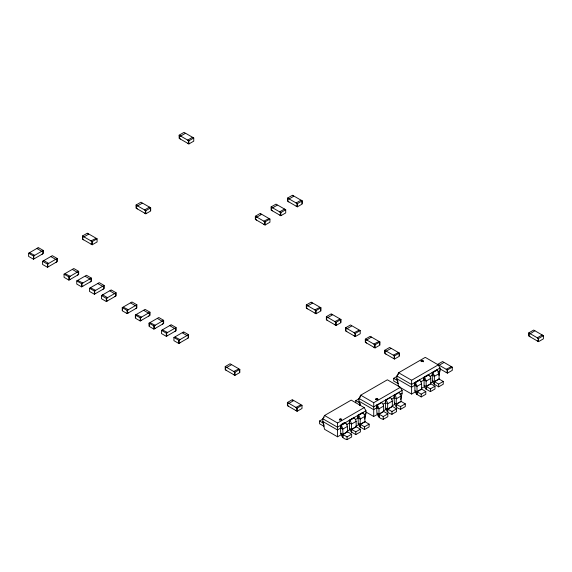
<?xml version="1.0" encoding="UTF-8"?>
<svg xmlns="http://www.w3.org/2000/svg" width="572" height="572" viewBox="0 0 572 572"><rect width="100%" height="100%" fill="white"/><g stroke="black" fill="none" stroke-linecap="round" stroke-linejoin="round"><path stroke-width="0.86" d="M364.721 419.047L365.937 413.506L365.937 410.746L364.207 407.622L337.559 423.008L337.559 436.801L341.362 434.606M400.722 399.528L402.102 393.193L402.102 390.433L400.371 387.316L373.723 402.702L373.723 416.495L377.534 414.292M438.96 375.504L439.997 370.756L439.997 367.996L438.266 364.872L411.618 380.258L411.618 394.051L415.429 391.856M342.671 437.058L342.943 434.498L347.54 431.846L351.651 434.227L351.651 436.987L347.061 439.639C339.747 438.123 340.311 431.066 340.941 425.539L345.538 422.887M346.41 424.781L349.399 423.051L349.671 420.499L354.261 417.846M351.401 432.017L351.515 423.645L350.493 421.314L349.313 420.248L349.549 428.871L351.108 431.796L355.791 434.598L360.381 431.946L360.381 429.186L356.249 426.791L351.673 429.458L351.673 432.217M359.96 397.79L360.002 397.426M359.924 403.031L355.727 400.686L355.727 402.759M360.131 426.977L360.246 418.604L359.223 416.273L358.043 415.208L358.279 423.831L359.831 426.755L364.521 429.558L369.112 426.905L369.112 424.145L364.936 421.707L364.843 415.951L363.284 413.027L362.641 412.555L358.043 415.208M378.836 416.745L379.036 414.064L383.626 411.382C383.569 408.415 384.42 404.218 381.345 402.323M385.678 408.158L387.759 409.001L392.356 406.349L396.553 408.873L396.553 411.633L391.956 414.285C384.656 412.748 385.206 405.813 385.835 400.193L390.433 397.54M387.566 411.704L387.687 403.332L386.665 401.001L385.485 399.935L385.585 402.759L383.326 404.039M396.296 406.663L396.568 404.111L401.165 401.458L405.283 403.839L405.283 406.592L400.686 409.245C393.372 407.729 393.936 400.679 394.566 395.152L399.163 392.499M416.816 394.351L417.088 391.799L421.678 389.146L425.797 391.52L425.797 394.28L421.207 396.932L416.516 394.129L414.965 391.205L414.729 382.582L415.908 383.648L416.931 385.978L417.067 391.784L421.207 394.172L425.797 391.52M426.004 389.046L426.276 386.493L430.873 383.841L434.985 386.214L434.985 388.974L430.394 391.627L426.276 389.253L424.724 387.516L424.117 385.499L424.081 380.208L426.161 381.081L430.752 378.428L430.144 376.412L428.592 374.674L423.916 377.277L424.067 380.18M434.27 384.27L434.391 375.897L433.369 373.566L432.189 372.508L432.425 381.131L433.976 384.048L438.66 386.851L443.257 384.198L443.257 381.445L439.117 379.05L434.548 381.717L434.548 384.477M341.691 420.091C341.913 418.833 339.239 419.004 339.325 420.17M323.831 417.739L324.052 417.174M337.559 436.801L324.546 429.293L322.815 421.5L322.815 418.74L324.546 415.501L351.194 400.114L364.207 407.622M359.945 405.519L358.987 401.194L358.987 398.434L360.717 395.188L387.366 379.801L400.371 387.316M411.618 394.051L398.612 386.543L396.882 378.75L396.882 375.99L398.612 372.751L425.261 357.364L438.266 364.872M375.597 399.499C374.939 397.647 379.508 398.527 377.241 399.699C374.188 400.393 377.027 397.712 377.92 399.592M423.316 361.804C424.138 360.474 420.942 360.41 421.085 361.711M360.217 396.861L360.567 396.475M398.191 374.467L398.541 374.081M179.136 135.178L184.005 132.361L193.751 137.988L193.751 141.155L188.874 143.965L179.136 138.338L179.136 135.178L188.874 140.798L193.751 137.988M28.6 253.224L38.345 247.597L43.215 250.414L43.215 253.575L33.469 259.202L28.6 256.392L28.6 253.224L33.469 256.034L43.215 250.414M38.038 248.126L37.123 248.656L41.999 251.465L42.907 250.944L42.907 253.403L41.999 254.283M82.468 235.986L87.337 233.176L97.083 238.796L97.083 241.963L92.214 244.773L82.468 239.146L82.468 235.986L92.214 241.613L97.083 238.796M136.072 205.019L140.941 202.209L150.686 207.829L150.686 210.996L145.817 213.806L136.072 208.179L136.072 205.019L145.817 210.646L150.686 207.829M42.578 261.297L52.324 255.67L57.193 258.487L57.193 261.647L47.455 267.274L42.578 264.464L42.578 261.297L47.455 264.107L57.193 258.487M42.886 261.475L43.801 260.596L48.67 263.406L47.755 264.285L47.755 266.745L48.67 266.573M64.064 274.152L73.802 268.525L78.679 271.335L78.679 274.503L68.933 280.13L64.064 277.313L64.064 274.152L68.933 276.962L78.679 271.335M76.762 280.902L86.501 275.275L91.377 278.092L91.377 281.252L81.632 286.879L76.762 284.07L76.762 280.902L81.632 283.712L91.377 278.092M89.511 288.259L99.249 282.639L104.125 285.449L104.125 288.617L94.38 294.237L89.511 291.427L89.511 288.259L94.38 291.077L104.125 285.449M101.444 295.545L111.19 289.925L116.059 292.735L116.059 295.903L106.32 301.523L101.444 298.713L101.444 295.545L106.32 298.362L116.059 292.735M101.752 295.724L102.667 294.845L107.536 297.654L106.621 298.534L106.621 300.994L107.536 300.822M110.882 290.447L109.974 290.976L114.843 293.793L115.758 293.264L115.758 295.724L114.843 296.603M271.114 206.942L275.983 204.132L285.728 209.752L285.728 212.92L280.859 215.73L271.114 210.103L271.114 206.942L280.859 212.57L285.728 209.752M255.327 216.237L260.196 213.427L269.934 219.055L269.934 222.215L265.065 225.025L255.327 219.405L255.327 216.237L265.065 221.864L269.934 219.055M287.609 198.048L292.478 195.238L302.216 200.865L302.216 204.025L297.347 206.835L287.609 201.215L287.609 198.048L297.347 203.675L302.216 200.865M122.244 307.607L131.989 301.98L136.858 304.797L136.858 307.958L127.113 313.585L122.244 310.768L122.244 307.607L127.113 310.417L136.858 304.797M135.357 315.015L145.102 309.388L149.971 312.198L149.971 315.365L140.233 320.992L135.357 318.175L135.357 315.015L140.233 317.825L149.971 312.198M149.049 323.137L158.794 317.517L163.663 320.327L163.663 323.495L153.925 329.115L149.049 326.305L149.049 323.137L153.925 325.954L163.663 320.327M161.447 330.373L171.192 324.746L176.062 327.563L176.062 330.723L166.323 336.35L161.447 333.54L161.447 330.373L166.323 333.183L176.062 327.563M170.885 325.275L169.977 325.804L174.846 328.614L175.761 328.092L175.761 330.552L174.846 331.431M173.917 337.494L183.655 331.867L188.524 334.684L188.524 337.845L178.786 343.472L173.917 340.662L173.917 337.494L178.786 340.304L188.524 334.684M183.355 332.396L182.439 332.925L187.309 335.735L188.224 335.213L188.224 337.673L187.309 338.553M306.313 304.962L311.182 302.145L320.928 307.772L320.928 310.932L316.059 313.749L306.313 308.122L306.313 304.962L316.059 310.582L320.928 307.772M225.211 366.581L230.08 363.771L239.825 369.39L239.825 372.558L234.949 375.368L225.211 369.748L225.211 366.581L234.949 372.208L239.825 369.39M326.347 316.652L331.217 313.842L340.962 319.469L340.962 322.629L336.093 325.447L326.347 319.82L326.347 316.652L336.093 322.279L340.962 319.469M345.602 327.77L350.472 324.96L360.21 330.58L360.21 333.748L355.341 336.558L345.602 330.931L345.602 327.77L355.341 333.397L360.21 330.58M365.301 339.146L370.17 336.329L379.908 341.956L379.908 345.116L375.039 347.933L365.301 342.306L365.301 339.146L375.039 344.766L379.908 341.956M371.385 337.037L366.516 340.197L365.601 339.668L365.601 342.127L366.516 343.007M287.394 402.488L292.263 399.678L302.009 405.298L302.009 408.465L297.14 411.275L287.394 405.648L287.394 402.488L297.14 408.115L302.009 405.298M384.77 350.257L389.646 347.447L399.385 353.067L399.385 356.234L394.516 359.044L384.77 353.424L384.77 350.257L394.516 355.884L399.385 353.067M323.673 426.133L323.673 424.067L323.945 426.247L319.555 423.759L319.555 420.999L322.622 419.233M398.384 383.662L393.7 381.052L393.7 378.299L397.533 376.083M355.727 400.686L359.552 398.477M340.583 425.289L340.669 428.092L340.583 425.289C347.326 418.218 347.883 427.334 347.54 431.846M349.313 420.248L353.911 417.596L354.561 418.068L356.113 420.992L356.227 426.769M365.937 410.746L337.451 427.191L322.815 418.74M439.997 367.996L411.511 384.441L396.882 375.99M421.678 389.146C421.349 386.207 422.515 381.953 419.405 379.98L414.807 382.632L414.807 385.392L415.086 382.84L419.676 380.187M432.268 372.551L436.865 369.898C439.911 371.872 438.91 376.054 439.096 379.029M362.991 412.805L358.401 415.458L358.122 418.018L358.122 415.258M428.864 374.882L424.274 377.534L424.002 380.087L424.002 377.327L425.096 378.342L426.119 380.673L426.219 386.429L430.394 388.867L434.985 386.214M437.137 370.105L432.539 372.758L432.189 375.261M402.102 390.433L373.616 406.885L358.987 398.434M381.703 402.581L377.105 405.233C376.476 410.81 375.933 417.803 383.226 419.326L387.823 416.673L387.823 413.913L383.626 411.411M341.184 427.799L337.451 429.951L322.815 421.5M355.484 419.541L358.472 417.817M364.443 414.364L365.937 413.506M415.365 384.977L411.511 387.201L396.882 378.75M420.749 381.867L423.831 380.087M429.987 376.533L433.068 374.753M437.687 372.086L439.997 370.756M377.356 407.486L373.616 409.638L358.987 401.194M391.648 399.227L394.637 397.504M399.864 394.487L402.102 393.193M347.418 426.44L342.828 429.093L340.748 428.249M356.149 421.4L351.558 424.052L349.478 423.208M364.879 416.359L360.281 419.011L358.208 418.168M421.564 383.733L416.967 386.386L414.893 385.542M439.024 373.652L434.427 376.304L432.353 375.461M383.59 406.127L378.993 408.78L376.919 407.936M390.075 397.283L391.713 399.07L392.321 401.086L387.723 403.739L385.642 402.895M398.806 392.249L400.443 394.029L401.043 396.046L396.453 398.698L394.373 397.855M452.288 367.167L442.542 361.54L437.673 364.35L447.418 369.977L452.288 367.167L452.288 370.327L447.418 373.144L439.625 368.64M346.696 431.524L350.5 429.329M355.827 426.254L358.873 424.495M421.514 388.338L424.56 386.579M430.652 383.061L432.94 381.746M347.454 431.696L342.864 434.348L340.783 433.504M356.184 426.655L351.594 429.307L349.513 428.464M364.915 421.614L360.317 424.267L358.244 423.423M383.619 410.775L386.665 409.023M391.999 405.941L395.045 404.182M360.403 427.177L360.403 424.424L364.993 421.771M421.6 388.989L417.002 391.641L414.929 390.805M430.752 378.428L430.787 383.683L426.197 386.336L424.117 385.499M439.06 378.914L434.463 381.567L432.389 380.723M401.043 396.046L401.086 401.308L396.489 403.961L394.408 403.117M379.114 416.952L379.114 414.192L383.705 411.54M387.837 411.911L387.837 409.152L392.435 406.499M340.669 425.332L341.763 426.354L342.785 428.685L342.943 434.498L347.061 436.879L351.651 434.227M351.673 429.458L355.791 431.839L360.381 429.186M360.403 424.424L364.521 426.798L369.112 424.145M434.548 381.717L438.66 384.098L443.257 381.445M379.114 414.192L383.226 416.566L387.823 413.913M387.837 409.152L391.956 411.525L396.553 408.873M394.294 394.945C394.237 403.124 393.329 388.953 396.41 398.291C396.11 403.153 395.323 405.098 400.686 406.492L405.283 403.839M528.785 332.868L533.655 330.058L543.4 335.685L543.4 338.846L538.531 341.663L528.785 336.036L528.785 332.868L538.531 338.495L543.4 335.685M534.877 330.759L530.001 333.926L529.093 333.397L529.093 335.857L530.001 336.736M376.955 413.198L379.029 414.035L378.957 408.372L377.935 406.041L376.755 404.976L376.755 407.736L376.834 405.026M543.093 335.857L542.184 334.977L537.308 337.795L538.223 338.674L538.223 341.134L537.308 340.955M193.443 138.167L192.528 137.287L187.659 140.097L188.574 140.977L188.574 143.436L187.659 143.265M292.778 195.767L293.693 196.289L288.824 199.106L287.909 198.577L287.909 201.037L288.824 201.916M285.421 209.931L284.513 209.052L279.637 211.862L280.552 212.741L280.552 215.201L279.637 215.029M260.496 213.957L261.411 214.479L256.542 217.296L255.627 216.767L255.627 219.226L256.542 220.106M311.49 302.674L312.405 303.203L307.529 306.013L306.621 305.484L306.621 307.95L307.529 308.823M331.524 314.371L332.439 314.9L327.563 317.71L326.655 317.181L326.655 319.641L327.563 320.52M398.612 372.751L411.618 380.258M393.7 378.299L397.819 380.673L397.819 383.433M87.645 233.698L88.56 234.227L83.691 237.037L82.776 236.515L82.776 238.974L83.691 239.854M360.717 395.188L373.723 402.702M366.073 412.076L373.723 416.495M324.546 415.501L337.559 423.008M292.571 400.2L293.486 400.729L288.61 403.539L287.702 403.017L287.702 405.476L288.61 406.356M319.555 420.999L323.673 423.373M360.045 405.219L359.845 403.067L359.845 405.133M392.321 401.086L392.356 406.349M538.531 338.495L538.531 341.663M451.072 366.816L446.196 369.276L447.111 370.156L447.111 372.615L446.196 372.436M447.418 369.977L447.418 373.144M443.765 362.598L438.888 365.408M438.66 384.098L438.66 386.851M430.394 388.867L430.394 391.627M426.276 386.493L426.276 389.253M421.207 394.172L421.207 396.932M417.088 391.799L417.088 394.558M400.686 406.492L400.686 409.245M399.084 353.246L399.084 355.705M398.169 352.717L393.3 355.176L394.208 356.056L394.208 358.515L393.3 358.344M396.568 404.111L396.568 406.871M394.516 355.884L394.516 359.044M391.956 411.525L391.956 414.285M390.862 348.498L385.993 351.315L385.078 350.786L385.078 353.246L385.993 354.125M383.226 416.566L383.226 419.326M379.608 342.127L379.608 344.594M378.693 341.606L373.823 344.065L374.739 344.945L374.739 347.404L373.823 347.225M375.039 344.766L375.039 347.933M364.521 426.798L364.521 429.558M358.994 330.23L354.125 332.69L355.04 333.569L355.04 336.029L354.125 335.857M355.791 431.839L355.791 434.598M355.341 333.397L355.341 336.558M351.687 326.011L346.818 328.821L345.903 328.299L345.903 330.759L346.818 331.638M349.399 420.298L349.399 423.051M347.061 436.879L347.061 439.639M342.943 434.498L342.943 437.258M340.655 319.641L340.655 322.107M339.747 319.119L334.87 321.578L335.785 322.458L335.785 324.917L334.87 324.739M336.093 322.279L336.093 325.447M320.62 307.95L320.62 310.41M319.712 307.421L314.836 309.881L315.751 310.76L315.751 313.22L314.836 313.041M316.059 310.582L316.059 313.749M301.916 203.496L301.916 201.037L301.001 200.157L296.132 202.974L297.047 203.854L297.047 206.313L296.132 206.135M300.793 404.947L295.917 407.407L296.832 408.286L296.832 410.746L295.917 410.574M297.347 203.675L297.347 206.835M297.14 408.115L297.14 411.275M280.859 212.57L280.859 215.73M277.205 205.184L272.329 207.993L271.421 207.472L271.421 209.931L272.329 210.811M268.718 218.697L263.849 221.164L264.764 222.036L264.764 224.503L263.849 224.324M265.065 221.864L265.065 225.025M239.518 369.569L239.518 372.029M238.603 369.04L233.733 371.5L234.649 372.379L234.649 374.846L233.733 374.667M234.949 372.208L234.949 375.368M231.295 364.822L226.426 367.639L225.511 367.11L225.511 369.569L226.426 370.449M188.874 140.798L188.874 143.965M185.221 133.419L180.352 136.229L179.436 135.7L179.436 138.167L180.352 139.046M180.001 342.771L179.086 342.943L179.086 340.483L180.001 339.604L175.132 337.144M178.786 340.304L178.786 343.472M167.539 335.65L166.624 335.821L166.624 333.362L167.539 332.482L162.67 330.023M166.323 333.183L166.323 336.35M162.448 324.195L163.363 323.316L163.363 320.856L162.448 321.385L157.572 318.568M155.141 328.414L154.225 328.593L154.225 326.126L155.141 325.246L150.272 322.787M153.925 325.954L153.925 329.115M150.379 210.467L150.379 208.008L149.464 207.128L144.594 209.938L145.51 210.818L145.51 213.277L144.594 213.106M149.356 323.316L149.356 325.775M148.756 316.066L149.671 315.186L149.671 312.727L148.756 313.256L143.887 310.446M145.817 210.646L145.817 213.806M142.163 203.26L137.287 206.07L136.379 205.548L136.379 208.008L137.287 208.887M141.448 320.284L140.533 320.463L140.533 318.003L141.448 317.124L136.579 314.664M140.233 317.825L140.233 320.992M135.643 308.658L136.551 307.779L136.551 305.319L135.643 305.848L130.766 303.038M135.664 315.186L135.664 317.646M128.335 312.877L127.42 313.056L127.42 310.596L128.335 309.717L123.459 307.257M127.113 310.417L127.113 313.585M122.551 307.779L122.551 310.246M106.32 298.362L106.32 301.523M102.903 289.318L103.818 288.438L103.818 285.979L102.903 286.508L98.034 283.691M95.867 238.445L90.991 240.905L91.906 241.784L91.906 244.244L90.991 244.072M95.603 293.536L94.687 293.715L94.687 291.248L95.603 290.369L90.726 287.909M94.38 291.077L94.38 294.237M92.214 241.613L92.214 244.773M90.154 281.96L91.07 281.081L91.07 278.614L90.154 279.143L85.285 276.333M82.854 286.179L81.939 286.35L81.939 283.891L82.854 283.011L77.978 280.552M81.632 283.712L81.632 286.879M77.456 275.203L78.371 274.324L78.371 271.864L77.456 272.394L72.587 269.584M70.156 279.422L69.241 279.601L69.241 277.141L70.156 276.262L65.279 273.802M68.933 276.962L68.933 280.13M55.977 262.355L56.893 261.475L56.893 259.016L55.977 259.538L51.108 256.728M47.455 264.107L47.455 267.274M34.692 258.501L33.777 258.673L33.777 256.213L34.692 255.334L29.816 252.874M33.469 256.034L33.469 259.202M339.36 419.276C340.976 422.064 342.878 417.045 339.36 419.276M421.128 360.81C422.744 363.606 424.646 358.58 421.128 360.81"/></g></svg>
